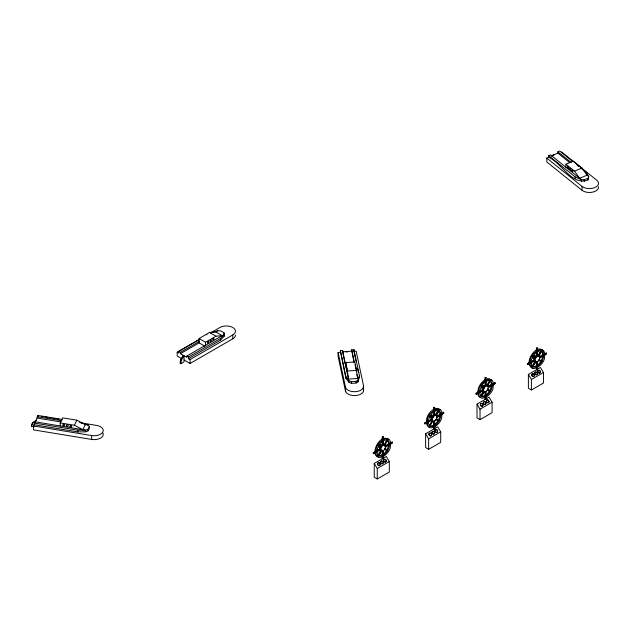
<?xml version="1.0" encoding="UTF-8"?>
<svg xmlns="http://www.w3.org/2000/svg" width="630" height="630" viewBox="0 0 630 630"><rect width="100%" height="100%" fill="white"/><g stroke="black" fill="none" stroke-linecap="round" stroke-linejoin="round"><path stroke-width="0.94" d="M374.905 451.86C374.826 445.528 382 434.44 388.812 439.527M375.126 451.986L373.243 452.71L373.684 453.687L375.598 452.576L375.598 451.86L373.243 452.71M377.023 451.285L377.023 452.009A7.985 4.607 -60 0 0 378.622 455.537L379.063 455.797A7.985 4.607 -60 0 0 382.922 455.411L383.544 455.049A7.985 4.607 -60 0 0 387.403 450.978L387.844 450.214A7.985 4.607 -60 0 0 389.442 444.843L389.442 444.119A7.985 4.607 -60 0 0 387.844 440.591L387.403 440.338A7.985 4.607 -60 0 0 383.544 440.716L382.922 441.079A7.985 4.607 -60 0 0 379.063 445.15L378.622 445.914A7.985 4.607 -60 0 0 377.023 451.285L376.37 450.907M380.866 450.639L380.457 450.332A2.559 1.48 -60 0 1 379.984 449.284L379.984 448.568A2.559 1.48 -60 0 1 380.457 446.977L380.898 446.205A2.559 1.48 -60 0 1 382.04 445.001L382.67 444.638A2.559 1.48 -60 0 1 383.812 444.528L384.938 445.111L387.434 440.283L384.473 444.906M384.717 444.985L385.127 445.292A2.559 1.48 -60 0 1 385.599 446.339L385.599 447.056A2.559 1.48 -60 0 1 385.127 448.647L384.686 449.418A2.559 1.48 -60 0 1 383.544 450.623L382.922 450.985A2.559 1.48 -60 0 1 381.78 451.096L381.339 450.844A2.559 1.48 -60 0 1 380.859 449.796L380.859 449.072A2.559 1.48 -60 0 1 381.339 447.481L381.78 446.717A2.559 1.48 -60 0 1 382.922 445.505L383.544 445.15A2.559 1.48 -60 0 1 384.686 445.032M385.387 446.93L385.387 446.213L389.222 443.992L389.222 444.717L385.599 447.056M379.228 455.608A7.985 4.607 -60 0 0 382.04 454.907L382.67 454.545A7.985 4.607 -60 0 0 386.521 450.474L386.962 449.71A7.985 4.607 -60 0 0 388.56 444.339L388.56 443.615A7.985 4.607 -60 0 0 386.962 440.087M390.427 444.016L390.427 443.299L392.34 442.189L392.34 442.914L390.647 444.142M429.975 425.927L432.716 421.179A2.559 1.48 -60 0 1 432.243 420.131L432.022 419.281L428.187 421.494L428.408 422.344A7.985 4.607 -60 0 0 430.006 425.872M438.811 410.618L439.22 410.925A7.985 4.607 -60 0 1 440.819 414.453L440.819 415.178A7.985 4.607 -60 0 1 439.22 420.549L438.779 421.312A7.985 4.607 -60 0 1 434.928 425.384L434.306 425.746A7.985 4.607 -60 0 1 430.447 426.124L429.786 425.746L432.495 421.045L433.156 421.431A2.559 1.48 -60 0 0 434.306 421.32L434.928 420.958A2.559 1.48 -60 0 0 436.07 419.753L436.511 418.981A2.559 1.48 -60 0 0 436.984 417.391L436.984 416.674A2.559 1.48 -60 0 0 436.511 415.627L435.85 415.241L438.779 410.673A7.985 4.607 -60 0 0 434.928 411.051L434.306 411.414A7.985 4.607 -60 0 0 430.447 415.485L430.006 416.249A7.985 4.607 -60 0 0 428.408 421.62L428.408 422.344M431.329 419.289L431.369 418.903A2.559 1.48 -60 0 1 431.841 417.304L432.282 416.54A2.559 1.48 -60 0 1 433.424 415.335L433.739 415.107M431.542 419.415L427.754 421.242M432.243 420.131L432.243 419.407A2.559 1.48 -60 0 1 432.716 417.816L433.156 417.052A2.559 1.48 -60 0 1 434.306 415.839L434.928 415.485A2.559 1.48 -60 0 1 436.07 415.367L436.322 415.446M435.354 423.927A7.985 4.607 -60 0 0 437.905 420.808L438.346 420.045A7.985 4.607 -60 0 0 439.945 414.674L439.945 413.949A7.985 4.607 -60 0 0 439.149 411.162M481.832 385.82L481.391 386.584A7.985 4.607 -60 0 0 479.792 391.954L479.792 392.679A7.985 4.607 -60 0 0 481.391 396.207L481.832 396.459A7.985 4.607 -60 0 0 485.683 396.081L486.305 395.719A7.985 4.607 -60 0 0 490.164 391.647L490.605 390.884A7.985 4.607 -60 0 0 492.203 385.513L492.203 384.788A7.985 4.607 -60 0 0 490.605 381.26L489.943 380.882L487.234 385.576L487.699 385.78M483.635 391.309L483.226 391.002A2.559 1.48 -60 0 1 482.753 389.954L482.753 389.238A2.559 1.48 -60 0 1 483.226 387.639L483.667 386.875A2.559 1.48 -60 0 1 484.809 385.67L485.431 385.308M484.541 391.766L484.1 391.514A2.559 1.48 -60 0 1 483.627 390.466L483.627 389.742A2.559 1.48 -60 0 1 484.1 388.151L484.541 387.387A2.559 1.48 -60 0 1 485.683 386.174L486.305 385.82A2.559 1.48 -60 0 1 487.455 385.702L487.896 385.962A2.559 1.48 -60 0 1 488.368 387.009L488.368 387.726A2.559 1.48 -60 0 1 487.896 389.316L487.455 390.088A2.559 1.48 -60 0 1 486.305 391.293L485.683 391.655A2.559 1.48 -60 0 1 484.541 391.766L483.879 391.38L481.17 396.081L481.58 396.388M488.148 387.6L488.148 386.883L491.983 384.662L491.983 385.387L488.368 387.726M486.738 394.262A7.985 4.607 -60 0 0 489.29 391.143L489.731 390.38A7.985 4.607 -60 0 0 491.329 385.009L491.329 384.284A7.985 4.607 -60 0 0 489.731 380.756L489.29 380.496A7.985 4.607 -60 0 0 488.242 380.181M493.188 384.686L493.188 383.969L495.109 382.859L495.109 383.583L493.408 384.812M535.925 362.1L535.484 361.848A2.559 1.48 -60 0 1 535.012 360.801L534.791 359.95L530.956 362.163L531.169 363.014A7.985 4.607 -60 0 0 532.767 366.542L535.925 362.1A2.559 1.48 -60 0 0 537.067 361.99L537.689 361.628A2.559 1.48 -60 0 0 538.831 360.423L539.272 359.651A2.559 1.48 -60 0 0 539.752 358.06L539.752 357.344A2.559 1.48 -60 0 0 539.272 356.296C537.548 355.981 540.894 350.178 541.989 351.595A7.985 4.607 -60 0 1 543.588 355.123L543.588 355.848A7.985 4.607 -60 0 1 541.989 361.218L541.548 361.982A7.985 4.607 -60 0 1 537.689 366.054L537.067 366.416A7.985 4.607 -60 0 1 533.208 366.794L532.547 366.416L535.264 361.714L534.799 361.518M536.815 355.643L536.193 356.005A2.559 1.48 -60 0 0 535.043 357.21L534.602 357.974A2.559 1.48 -60 0 0 534.13 359.572L534.311 360.084L530.515 361.911M535.012 360.801L535.012 360.077A2.559 1.48 -60 0 1 535.484 358.486L535.925 357.722A2.559 1.48 -60 0 1 537.067 356.509L537.689 356.155A2.559 1.48 -60 0 1 538.831 356.037L539.272 356.296M539.855 357.241L542.926 355.47L542.926 354.745L539.091 356.958M183.236 355.304L180.645 359.533L180.007 363.25L180.81 363.715L184.039 361.848L184.039 355.769L181.448 359.998L180.81 363.715M34.13 426.707L31.5 426.274L32.366 423.069L36.201 420.281M32.673 422.439L31.5 426.274M354.068 362.534L351.65 349.823L353.91 349.666L359.439 375.63L358.1 381.811L356.068 383.048L351.548 383.371L349.059 382.449L345.878 378.284L340.357 350.627L342.618 350.461L349.059 382.449M358.1 381.811L359.439 375.63M587.987 178.227L584.286 179.763L581.332 179.644L550.486 154.862L548.635 155.626L548.635 157.311C561.417 162.477 572.024 186.393 587.987 179.92L588.727 176.581L586.168 172.273L580.884 168.021M587.987 179.92L588.727 176.581L587.026 175.203L581.899 168.053L573.308 161.146L565.913 164.209L565.913 167.249M380.677 447.103L381.118 446.339M381.118 447.355L381.559 446.591M384.717 448.922L384.906 448.521M387.182 449.836L386.741 450.6M387.623 450.088L387.182 450.852M432.062 417.438L432.503 416.674M432.495 417.69L432.936 416.926M438.567 420.171L438.126 420.934M439.008 420.423L438.567 421.187M481.359 386.056L481.17 386.458L484.1 388.151M483.438 387.773L483.887 387.009M483.879 388.025L484.32 387.261M487.675 389.19L487.234 389.954L490.164 391.647M489.951 390.505L489.51 391.269M490.384 390.757L489.943 391.521M532.767 356.919L533.208 356.155A7.985 4.607 -60 0 1 537.067 352.083L537.689 351.721A7.985 4.607 -60 0 1 541.548 351.343L539.059 356.17M534.823 358.108L535.264 357.344M535.264 358.36L535.705 357.596M541.327 360.84L540.886 361.604M541.769 361.092L541.327 361.856M102.989 433.101A9.104 5.253 0 0 1 91.665 439.433L33.555 429.88L33.555 425.99L34.8 421.777L85.648 430.14L88.082 429.172L89.334 426.644L88.137 425.085L79.561 422.305M35.162 422.391L37.918 415.453L62.126 419.438M60.22 425.959L60.22 422.919L62.716 417.863L76.884 420.194L85.326 424.62L88.137 425.085M60.22 422.919L74.387 425.25L76.884 420.194M85.326 424.62L82.829 429.676L74.387 425.25M34.177 424.73L77.758 431.897L85.648 431.826L88.082 430.865L89.334 428.337L89.334 426.644M377.968 455.159L380.677 450.458M429.345 425.494L432.062 420.793M435.409 414.989L437.905 410.161A7.985 4.607 -60 0 0 436.858 409.847M438.567 410.547L439.031 410.752L436.511 415.627M483.438 391.128L480.509 395.703L480.918 396.002M486.793 385.324L489.754 380.701M484.32 391.639L481.832 396.459M487.675 385.836L490.195 380.953M532.114 366.164L534.823 361.462M537.122 355.517A2.559 1.48 -60 0 1 537.957 355.533L540.886 350.965M346.122 352.17L346.571 351.532M347.256 352.091L347.697 351.453M199.112 341.531L180.416 352.32L180.416 353.674L186.858 357.391L186.858 356.037L188.464 356.966L220.508 338.467L224.241 334.459L223.965 332.758L220.744 330.9L217.799 330.742L210.853 332.892M188.464 356.966L188.464 358.659L220.508 340.161L224.241 336.144L224.241 334.459L186.858 356.037M383.016 440.724L382.701 445.378L383.323 445.024L383.544 440.716M433.96 415.233L433.645 411.918M434.393 415.485L434.086 411.288L434.708 410.925L434.613 415.619M485.777 381.394L485.462 386.048L486.092 385.694L486.305 381.386A7.985 4.607 -60 0 1 490.164 381.008M536.5 349.957C530.98 353.06 524.963 364.809 532.775 368.164M486.092 391.167L486.092 395.593L485.462 395.955L485.462 391.521L486.305 391.293M485.431 395.215L484.809 395.577A7.985 4.607 -60 0 1 481.997 396.278M32.366 423.069L35.886 420.919M340.357 350.627L345.878 376.59L349.059 380.756L351.548 381.678L356.068 381.363L358.1 380.118L356.919 374.59M180.416 353.674L199.112 342.885L199.112 338.491L209.53 332.475L215.736 331.931L217.799 330.742M181.724 358.651L177.195 356.037L177.195 352.154L198.978 339.578M210.711 332.805L219.925 327.49A9.104 5.253 0 0 1 232.801 327.49A9.104 5.253 0 0 1 232.801 334.924L232.801 338.806L190.079 363.471L184.039 359.99M177.195 352.154L178.81 353.084L178.81 351.39L199.048 339.712M199.112 338.491L205.545 342.208L215.964 336.192L222.169 335.648L215.736 331.931M188.464 358.659L190.079 359.588L232.801 334.924M382.89 436.732L382.89 438.945L382.26 439.307L382.26 437.094L383.323 436.984L383.323 439.197L382.701 439.559L382.701 437.346L383.323 436.984M434.928 409.658L433.645 409.642L433.645 407.429L434.708 407.319L434.708 409.531L434.086 409.894L434.086 407.681L434.708 407.319M486.305 379.992L485.029 379.977L485.029 377.764L486.092 377.654L486.092 379.866L485.462 380.229L485.462 378.016L486.092 377.654M537.689 350.327L536.406 350.311L536.406 348.099L537.469 347.988L537.469 350.201L536.847 350.564L536.847 348.351L537.469 347.988M377.134 450.466L380.205 448.694L380.205 449.41L376.37 451.631L377.023 452.009M384.946 445.953L388.781 443.74L388.781 444.465L384.946 446.678M389.986 443.048L392.34 442.189M424.628 423.045L426.983 422.195L426.983 422.911L424.628 423.769L424.628 423.045L426.541 421.942L426.541 422.659L425.266 423.399M436.37 416.627L440.165 414.075L440.165 414.8L437.858 416.123M441.409 413.721L443.284 412.272L443.725 412.524L443.725 413.248L442.024 414.477M476.012 393.38L478.367 392.529L478.367 393.246L476.445 394.356L476.012 393.38L477.926 392.277L478.587 393.372M479.902 391.135L482.966 389.364L482.966 390.08L479.902 391.852M487.707 386.623L491.542 384.41L491.542 385.135L488.478 386.907M492.755 383.717L495.109 382.859M527.389 363.715L529.31 362.612L529.31 363.329L527.389 364.439L527.389 363.715L529.751 362.864L529.751 363.581L527.389 364.439M544.769 353.682L546.486 353.194L546.486 353.918L544.792 355.147M441.803 413.634L443.725 412.524M546.486 353.194L544.792 354.43M373.243 453.435L374.527 452.694M389.986 443.764L392.34 442.914M428.518 421.517L431.589 419.745M443.725 413.248L441.37 413.382M476.012 394.104L477.288 393.364M492.755 384.434L495.109 383.583M531.279 362.187L532.815 361.305M428.187 422.218L432.022 420.005M530.956 362.888L534.791 360.675M382.26 457.159L382.26 458.64L383.323 458.53L383.544 456.443M433.645 428.975L434.708 428.865L434.708 426.652L434.086 427.014L434.086 429.227L433.645 428.975L433.645 426.762L434.306 427.14M485.683 397.475L485.029 397.097L485.029 399.31L485.651 398.947M374.244 463.428L386.3 456.474L389.316 461.514L389.316 472.02L377.26 478.973L374.244 477.233L374.244 463.428L377.26 468.476L377.26 478.973M425.628 433.763L437.685 426.809L440.701 431.849L440.701 442.347L428.644 449.308L425.628 447.568L425.628 433.763L428.644 438.811L428.644 449.308M477.012 404.098L489.069 397.144L492.077 402.184L492.077 412.681L480.021 419.643L477.012 417.903L477.012 404.098L480.021 409.146L480.021 419.643M528.389 374.433L540.445 367.479L543.462 372.519L543.462 383.016L531.405 389.978L528.389 388.238L528.389 374.433L531.405 379.481L531.405 389.978M382.26 458.64L383.323 458.53M434.086 429.227L434.708 428.865M485.029 399.31L486.092 399.2L486.305 397.113M536.847 369.897L537.469 369.534L537.469 367.322L536.847 367.684L536.847 369.897L536.406 367.432M377.26 468.476L389.316 461.514M428.644 438.811L440.701 431.849M480.021 409.146L492.077 402.184M531.405 379.481L543.462 372.519M554.644 154.484L551.581 155.886L552.502 155.5M356.281 370.708L356.281 369.393M536.815 349.823C539.264 348.154 543.076 349.036 543.698 352.178M537.162 351.729L537.469 356.029L536.847 356.383L537.067 352.083M485.431 379.488C480.816 382.182 477.737 387.529 477.705 392.868M486.305 381.386L485.029 381.37L485.029 385.796L486.305 385.82M533.382 366.613A7.985 4.607 -60 0 0 536.193 365.912L536.5 365.778M485.777 397.215L485.462 399.562M430.613 425.943A7.985 4.607 -60 0 0 433.424 425.242L433.739 425.108M382.701 450.852L383.323 450.497L383.323 454.923L382.701 455.285L382.922 450.985M383.016 456.545L382.701 458.892M569.63 162.587L557.881 153.145L557.881 151.791L559.723 151.027L572.568 161.343M551.297 155.878L557.881 153.145M598.5 186.708A9.104 5.253 0 0 1 592.657 192.142A9.104 5.253 0 0 1 582.049 190.299L546.785 161.965L546.785 158.083L548.635 157.311M565.913 164.209L574.505 171.116L581.899 168.053M587.026 175.203L579.631 178.274L574.505 171.116M487.045 378.803L488.849 378.622L491.573 380.197M342.618 350.461L342.618 351.816L351.65 351.178M353.91 349.666L353.91 351.351L356.17 351.193L363.534 385.812L363.534 389.702A9.104 5.253 0 0 1 355.611 395.561A9.104 5.253 0 0 1 345.46 390.986L338.097 356.359L338.097 352.469L340.357 352.312M345.839 362.573L354.871 361.927L357.738 378.441L348.705 379.079L345.839 362.573L345.839 366.959M347.634 371.015L356.667 370.369M34.177 423.037L77.758 430.211L85.648 430.14L85.648 431.826M41.446 416.359L43.383 416.682M45.321 416.997L47.258 417.32M49.195 417.635L51.132 417.95M53.07 418.273L55.007 418.588M56.944 418.911L58.881 419.226M81.152 422.887L96.65 425.439A9.104 5.253 0 0 1 102.91 431.936A9.104 5.253 0 0 1 91.665 435.55L33.555 425.99M37.296 416.721L61.771 420.745M37.296 418.076L60.834 421.942M541.138 351.036L540.666 350.831L541.989 351.595M534.169 360.628A2.559 1.48 -60 0 0 534.602 361.336L535.705 361.974M486.328 385.119A2.559 1.48 -60 0 1 486.573 385.198L487.045 385.402M480.91 397.68L478.666 396.254L477.918 394.608M434.361 414.847A2.559 1.48 -60 0 1 435.196 414.863L435.661 415.068M429.526 427.345C420.745 422.604 431.912 403.688 440.189 409.862M378.63 457.159L375.897 455.584L375.157 453.939M548.635 155.626L575.08 176.873L581.332 179.644L581.332 181.338M536.406 348.099L536.847 348.351M546.486 353.918L546.053 352.942M536.193 350.185L537.067 350.69M537.036 351.343L537.689 351.721M541.91 351.831A7.985 4.607 -60 0 1 542.706 354.619L543.588 355.123M542.926 355.47L543.588 355.848M537.957 355.533L538.831 356.037M537.689 356.155L536.406 356.131L536.406 352.587M539.752 357.344L543.367 354.997L543.367 355.722L539.752 358.06M536.5 355.777L537.382 356.289M536.193 356.005L537.067 356.509M534.421 355.966L535.807 356.769M532.555 355.777L535.925 357.722M539.059 359.525L541.989 361.218M532.547 356.793L535.484 358.486M538.178 360.037L541.548 361.982M533.216 358.06L534.602 358.856M534.13 359.572L535.012 360.077M537.036 361.25L537.689 361.628M537.382 361.856L537.469 365.928L536.847 366.29L537.067 361.99M530.956 362.163L531.169 363.014M537.689 366.054L536.406 366.038L536.406 361.604M536.193 365.912L537.067 366.416M529.09 362.478L529.964 362.99M537.036 367.07L537.689 367.447M529.09 363.203L529.964 363.707M533.208 366.794L531.893 366.038L532.303 366.337M537.036 369.282L537.469 369.534M485.029 377.764L485.462 378.016M489.29 380.496L490.605 381.26M484.809 379.851L485.683 380.355M491.329 384.284L492.203 384.788M491.329 385.009L492.203 385.513M486.573 385.198L487.896 385.962M485.116 385.442L485.998 385.954M484.809 385.67L485.683 386.174M483.037 385.631L484.423 386.434M481.611 385.694L484.541 387.387M487.234 388.938L490.605 390.884M481.832 387.726L483.218 388.521M482.753 389.238L483.627 389.742M482.706 389.623L483.588 390.127M482.753 389.954L483.627 390.466M483.226 391.002L484.1 391.514M479.792 391.954L483.407 389.616L483.407 390.34L479.792 392.679M486.305 395.719L485.029 395.703L485.029 391.269M484.809 395.577L485.683 396.081M477.705 392.143L478.587 392.655M433.645 407.429L434.086 407.681M433.424 409.516L434.306 410.02M434.267 410.673L434.928 411.051M439.945 413.949L440.819 414.453M433.645 411.036L434.306 411.414M439.945 414.674L440.819 415.178M435.196 414.863L436.07 415.367M434.267 415.107L434.928 415.485M436.33 416.288L436.984 416.674M437.023 417.005L436.763 416.548L440.598 414.327L440.598 415.052L436.984 417.391M433.424 415.335L434.306 415.839M431.652 418.084A1.709 0.984 -60 0 1 430.447 417.391A1.709 0.984 -60 0 1 431.652 415.296L433.046 416.099M429.786 415.107L433.156 417.052M436.291 418.856L439.22 420.549M429.786 416.123L432.716 417.816M435.409 419.367L438.779 421.312M430.447 417.391L431.841 418.186M431.369 418.903L432.243 419.407M434.267 420.58L434.928 420.958M434.613 421.187L434.708 425.258L434.086 425.62L434.306 421.32M431.408 419.958A2.559 1.48 -60 0 0 431.841 420.667L433.156 421.431M434.928 425.384L433.645 425.368L433.645 420.934M433.424 425.242L434.306 425.746M426.329 421.809L427.203 422.32M434.267 426.4L434.928 426.778M426.329 422.533L427.203 423.037M430.447 426.124L429.321 425.541M209.53 332.475L215.964 336.192M382.26 437.094L382.701 437.346M387.844 440.591L386.741 439.96L384.276 444.733A2.559 1.48 -60 0 1 384.442 444.961M382.67 438.819L383.544 439.323M382.04 439.181L382.922 439.685M388.56 443.615L389.442 444.119M382.26 440.701L382.922 441.079M388.56 444.339L389.442 444.843M383.812 444.528L385.127 445.292M382.67 444.638L383.544 445.15M382.355 444.772L383.229 445.284M382.04 445.001L382.922 445.505M380.276 444.961L381.662 445.764M381.78 446.717L378.843 445.024L378.599 445.386L378.402 445.788L381.339 447.481M384.473 448.269L387.844 450.214M384.465 449.284L387.403 450.978M199.112 342.885L204.742 346.138M379.071 447.056L380.457 447.851M379.984 448.568L380.859 449.072M382.67 450.111L383.544 450.623M379.945 448.954L380.819 449.458M383.229 450.852L382.575 450.466L382.89 454.671L382.26 455.033L382.26 450.6M379.984 449.284L380.859 449.796M380.457 450.332L381.78 451.096M382.67 454.545L383.544 455.049M382.04 454.907L382.922 455.411M374.945 451.474L375.819 451.986M375.165 452.324L375.819 452.702M382.26 456.427L382.922 456.805L382.89 458.278M378.622 455.537L377.748 455.033L378.157 455.34M379.063 455.797C381.898 450.348 382.78 448.087 378.409 455.411L378.811 455.718M178.81 351.39L180.416 352.32M180.645 359.533L181.448 359.998M561.574 151.948L596.831 180.274A9.104 5.253 0 0 1 594.751 187.614A9.104 5.253 0 0 1 582.049 186.409L546.785 158.083M577.104 164.989L578.616 166.202M557.881 151.791L571.103 162.414M534.602 361.336L535.02 361.644M486.825 385.276L487.234 385.576M431.841 420.667L432.251 420.974M363.124 387.781L363.534 389.702M353.91 351.351L355.958 360.966M357.596 368.66L358.415 372.511M351.65 349.823L354.273 362.132M342.618 351.816L345.232 364.124M338.097 352.469L345.46 387.096L345.46 390.986M224.241 336.144L223.965 332.758M542.706 354.619L542.706 355.344A7.985 4.607 -60 0 1 541.107 360.714L540.666 361.478A7.985 4.607 -60 0 1 536.815 365.55M355.422 365.644L355.265 364.636L355.241 365.723M584.286 179.763L584.286 181.456M582.049 186.409L582.049 190.299M575.08 176.873L575.08 178.558M527.83 363.967L527.83 364.691M494.668 382.607L494.668 383.331M476.445 393.632L476.445 394.356M443.284 412.272L443.284 412.997M425.069 423.297L425.069 424.022M391.907 441.937L391.907 442.662M382.89 440.338L382.89 444.772L382.26 445.127L382.26 441.583M373.684 452.962L373.684 453.687M356.068 381.363L356.068 383.048M351.548 381.678L351.548 383.371M345.878 376.59L345.878 378.284M220.508 338.467L220.508 340.161M205.545 342.208L205.545 345.248M190.079 359.588L190.079 363.471M91.665 435.55L91.665 439.433M88.082 429.172L88.082 430.865M77.758 430.211L77.758 431.897M37.918 415.453L37.918 417.147M34.8 421.777L34.8 423.124M363.534 385.812A9.104 5.253 0 0 1 355.611 391.671A9.104 5.253 0 0 1 345.46 387.096M577.332 165.241A0.929 0.441 67.5 0 1 577.6 165.359M577.986 165.887A0.929 0.441 67.5 0 1 578.072 166.115M206.75 334.861A0.929 0.535 -60 0 1 206.923 334.743M235.463 335.089A9.104 5.253 0 0 1 232.801 338.806M483.037 388.419A1.709 0.984 -60 0 1 481.84 387.844A1.709 0.984 -60 0 1 482.824 385.773A1.709 0.984 -60 0 1 484.202 385.993M534.421 358.753A1.709 0.984 -60 0 1 533.216 358.179A1.709 0.984 -60 0 1 534.208 356.107A1.709 0.984 -60 0 1 535.587 356.328M380.276 447.749A1.709 0.984 -60 0 1 379.228 446.26A1.709 0.984 -60 0 1 381.315 445.056M384.686 445.497A2.559 1.48 -60 0 1 384.725 445.827M531.09 362.242A7.985 4.607 -60 0 1 532.689 356.871M535.295 361.667A2.559 1.48 -60 0 1 535.043 361.596M431.652 415.296A1.709 0.984 -60 0 1 432.857 415.997M487.014 385.45A2.559 1.48 -60 0 1 487.486 386.497M481.745 385.773A7.985 4.607 -60 0 1 485.604 381.701M431.188 433.944A1.465 1.197 57.4 0 1 430.707 435.889A1.465 1.197 57.4 0 1 428.912 434.676A1.465 1.197 57.4 0 1 430.014 433.156M430.668 433.401A1.465 1.197 57.4 0 1 430.959 433.645M437.448 431.18A1.465 1.197 57.4 0 1 436.086 432.416A1.465 1.197 57.4 0 1 434.928 430.487A1.465 1.197 57.4 0 1 436.7 429.92M436.984 430.164A1.465 1.197 57.4 0 1 437.212 430.463M382.82 461.869A1.465 1.197 57.4 0 1 382.024 463.869A1.465 1.197 57.4 0 1 380.536 461.892A1.465 1.197 57.4 0 1 382.591 461.57M488.597 400.798A1.465 1.197 57.4 0 1 487.911 402.791A1.465 1.197 57.4 0 1 486.281 401.05A1.465 1.197 57.4 0 1 488.085 400.255M482.8 405.35A1.465 1.197 57.4 0 1 481.438 406.232A1.465 1.197 57.4 0 1 480.249 404.649A1.465 1.197 57.4 0 1 481.399 403.491M481.73 403.57A1.465 1.197 57.4 0 1 482.73 404.625M380.032 464.68A1.465 1.197 57.4 0 1 378.142 465.286A1.465 1.197 57.4 0 1 377.921 463.011A1.465 1.197 57.4 0 1 379.961 463.956M533.437 374.07A1.465 1.197 57.4 0 1 533.752 376.417A1.465 1.197 57.4 0 1 531.681 375.346A1.465 1.197 57.4 0 1 533.114 373.905M540.217 371.85A1.465 1.197 57.4 0 1 538.524 372.952A1.465 1.197 57.4 0 1 538.02 370.598A1.465 1.197 57.4 0 1 540.138 371.48M537.122 373.22A1.465 1.197 57.4 0 1 535.949 374.85A1.465 1.197 57.4 0 1 534.712 372.787A1.465 1.197 57.4 0 1 536.736 372.574M346.177 365.487L346.342 367.125L346.177 365.487M346.626 367.597L346.791 369.235L346.626 367.597M347.075 369.708L347.24 371.346L347.075 369.708M355.666 366.959L355.832 368.597L355.666 366.959M376.031 449.993C374.031 464.633 390.466 454.608 390.435 446.134C392.435 431.495 376 441.528 376.031 449.993M376.811 451.159L376.811 451.883L380.646 449.67L380.646 448.946L376.811 451.159M427.416 420.328C425.415 434.968 441.851 424.943 441.811 416.469C443.819 401.83 427.376 411.863 427.416 420.328M478.8 390.663C476.792 405.303 493.235 395.278 493.195 386.804C495.196 372.165 478.761 382.197 478.8 390.663M530.177 360.998C528.176 375.637 544.611 365.613 544.58 357.139C546.58 342.5 530.145 352.532 530.177 360.998M213.531 339.853A0.929 0.535 -60 0 0 213.83 338.412A0.929 0.535 -60 0 0 212.727 339.389A0.929 0.535 -60 0 0 213.531 339.853M569.662 168.745A0.929 0.441 67.5 0 0 570.481 170.061A0.929 0.441 67.5 0 0 570.481 168.745A0.929 0.441 67.5 0 0 569.662 168.745M66.528 425.856A0.929 0.732 26.3 0 0 68.079 426.108A0.929 0.732 26.3 0 0 67.308 424.841A0.929 0.732 26.3 0 0 66.528 425.856M70.072 426.439A0.929 0.732 26.3 0 0 71.623 426.691A0.929 0.732 26.3 0 0 70.851 425.423A0.929 0.732 26.3 0 0 70.072 426.439M210.924 341.358A0.929 0.535 -60 0 0 211.223 339.916A0.929 0.535 -60 0 0 210.121 340.893A0.929 0.535 -60 0 0 210.924 341.358M567.52 167.021A0.929 0.441 67.5 0 0 568.331 168.336A0.929 0.441 67.5 0 0 568.331 167.021A0.929 0.441 67.5 0 0 567.52 167.021M571.812 170.478A0.929 0.441 67.5 0 0 572.631 171.785A0.929 0.441 67.5 0 0 572.631 170.47A0.929 0.441 67.5 0 0 571.812 170.478M208.325 342.862A0.929 0.535 -60 0 0 208.617 341.421A0.929 0.535 -60 0 0 207.514 342.397A0.929 0.535 -60 0 0 208.325 342.862M62.992 425.274A0.929 0.732 26.3 0 0 64.536 425.526A0.929 0.732 26.3 0 0 63.764 424.258A0.929 0.732 26.3 0 0 62.992 425.274M431.889 432.692A1.465 1.197 57.4 0 0 433.912 434.07A1.465 1.197 57.4 0 0 433.684 431.66A1.465 1.197 57.4 0 0 431.889 432.692M432.109 432.55A1.465 1.197 57.4 0 0 434.141 433.92A1.465 1.197 57.4 0 0 433.912 431.511A1.465 1.197 57.4 0 0 432.109 432.55M383.52 460.617A1.465 1.197 57.4 0 0 385.544 461.995A1.465 1.197 57.4 0 0 385.316 459.585A1.465 1.197 57.4 0 0 383.52 460.617M435.125 430.81A1.465 1.197 57.4 0 0 437.157 432.18A1.465 1.197 57.4 0 0 436.929 429.77A1.465 1.197 57.4 0 0 435.125 430.81M429.101 434.291A1.465 1.197 57.4 0 0 431.125 435.661A1.465 1.197 57.4 0 0 430.896 433.251A1.465 1.197 57.4 0 0 429.101 434.291M380.733 462.215A1.465 1.197 57.4 0 0 382.757 463.585A1.465 1.197 57.4 0 0 382.528 461.176A1.465 1.197 57.4 0 0 380.733 462.215M383.741 460.475A1.465 1.197 57.4 0 0 385.773 461.845A1.465 1.197 57.4 0 0 385.544 459.435A1.465 1.197 57.4 0 0 383.741 460.475M483.265 403.027A1.465 1.197 57.4 0 0 485.297 404.405A1.465 1.197 57.4 0 0 485.069 401.995A1.465 1.197 57.4 0 0 483.265 403.027M486.51 401.145A1.465 1.197 57.4 0 0 488.541 402.515A1.465 1.197 57.4 0 0 488.305 400.105A1.465 1.197 57.4 0 0 486.51 401.145M480.477 404.625A1.465 1.197 57.4 0 0 482.509 405.996A1.465 1.197 57.4 0 0 482.281 403.586A1.465 1.197 57.4 0 0 480.477 404.625M483.494 402.885A1.465 1.197 57.4 0 0 485.525 404.255A1.465 1.197 57.4 0 0 485.297 401.845A1.465 1.197 57.4 0 0 483.494 402.885M377.716 463.956A1.465 1.197 57.4 0 0 379.748 465.326A1.465 1.197 57.4 0 0 379.512 462.916A1.465 1.197 57.4 0 0 377.716 463.956M531.862 374.96A1.465 1.197 57.4 0 0 533.894 376.33A1.465 1.197 57.4 0 0 533.657 373.921A1.465 1.197 57.4 0 0 531.862 374.96M537.894 371.48A1.465 1.197 57.4 0 0 539.918 372.85A1.465 1.197 57.4 0 0 539.69 370.44A1.465 1.197 57.4 0 0 537.894 371.48M534.878 373.22A1.465 1.197 57.4 0 0 536.91 374.59A1.465 1.197 57.4 0 0 536.673 372.18A1.465 1.197 57.4 0 0 534.878 373.22"/></g></svg>
